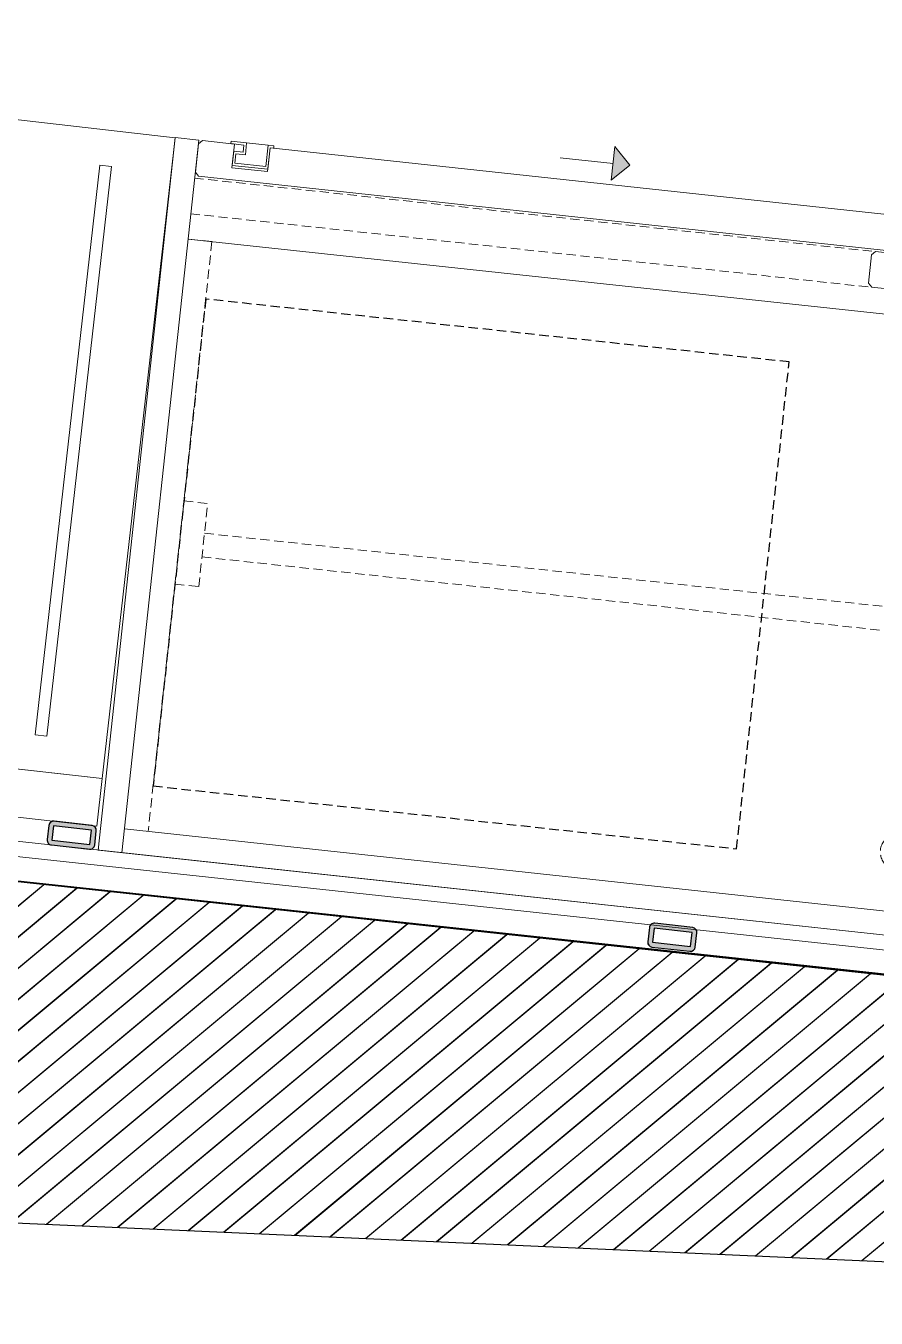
# Model space of a CAD drawing. Header units: millimetres. Extents: x 26282 to 30760, y 1404 to 4574.
# Drawn here: x 30175.1 to 30246.3, y 3691.7 to 3799.9 of the extents above; entities that cross this region are included whole.
import ezdxf

# ---------------------------------------------------------------- set-up
doc = ezdxf.new("R2010")
doc.units = ezdxf.units.MM
doc.header["$LTSCALE"] = 0.25
doc.linetypes.add('HIDDEN', pattern=[0.375, 0.25, -0.125])
doc.linetypes.add('HIDDEN2', pattern=[4.7624999999999975, 3.174999999999998, -1.587499999999999])
for name, color, linetype, lineweight in [('AB-DUV', 4, 'Continuous', 50), ('AB-KOL', 2, 'Continuous', 30), ('BRONZE (3RDF)', 30, 'Continuous', 15), ('FURNITURE (3RDF)', 43, 'Continuous', 20), ('GRİTON-tarama', 252, 'Continuous', 20), ('HIDDEN (3RDF)', 145, 'HIDDEN', 13), ('ID-ALCIPAN', 124, 'Continuous', 20), ('ID-BETONARME', 1, 'Continuous', 40), ('METAL PROFILE (3RDF)', 251, 'Continuous', 18), ('WOOD (3RDF)', 45, 'Continuous', 15)]:
    doc.layers.add(name, color=color, linetype=linetype, lineweight=lineweight)
for name, color, linetype in [('ACCESSORIES (3RDF)', 2, 'Continuous'), ('AYNA (3RDF)', 253, 'Continuous'), ('ID-PROFIL', 145, 'Continuous')]:
    doc.layers.add(name, color=color, linetype=linetype)

# ---------------------------------------------------------------- blocks, each defined once
blk = doc.blocks.new('BAVULLUK-05')
at = {"layer": 'BRONZE (3RDF)', "ltscale": 12.5}
for points in [[(3.000213631031473, 84.21008074366019), (51.00020446309114, 84.21005378993924), (51.00020446310029, 85.21005378993924), (3.000213631029668, 85.21008074365984)], [(3.00021363102424, 76.2100807436602), (51.0002044630839, 76.21005378993922), (51.00020446309306, 77.21005378993922), (3.000213631022436, 77.21008074365986)], [(3.000213631020681, 68.21008074366017), (51.00020446308786, 68.21005378993752), (51.00020446308583, 69.21005378993922), (3.000213631022516, 69.21008074366003)], [(3.000213631024426, 60.21008074366028), (51.00020446309163, 60.2100537899374), (51.00020446308976, 61.21005378993775), (3.000213631022417, 61.21008074366175)], [(3.000213631028198, 52.21008074366017), (51.00020446308807, 52.21005378993736), (51.00020446309353, 53.21005378993763), (3.000213631022728, 53.21008074365987)], [(3.000213631024638, 44.21008074366014), (51.00020446309184, 44.2100537899375), (51.00020446308977, 45.21005378993939), (3.000213631026502, 45.21008074365975)], [(3.000213631028179, 36.21008074366207), (51.0002044630846, 36.2100537899375), (51.00020446309011, 37.2100537899373), (3.000213631022915, 37.21008074365997)], [(3.000213631020979, 28.21008074366186), (51.00020446308834, 28.21005378993762), (51.00020446308286, 29.21005378993732), (3.000213631022842, 29.21008074366147)], [(3.000204463094803, 20.21008074366729), (51.00019529515915, 20.21005378993745), (51.00019529516114, 21.21005378993594), (3.000204463092948, 21.2100807436674)], [(2.999995712633921, 12.20415467586739), (50.99998654469827, 12.20412772213755), (50.99998654469664, 13.20412772213563), (2.999995712628451, 13.20415467586709)]]:
    blk.add_lwpolyline(points, close=True, dxfattribs=at)
at = {"layer": 'WOOD (3RDF)'}
for p, q in [((1.132430043e-07, 7.210053789938456), (0.000204463093444, 90.21005378993893)), ((54.00020446309351, 90.21005378993846), (0.000204463093444, 90.21005378993893)), ((54.00000011324303, 7.210053789938447), (54.00020446309351, 90.21005378993846)), ((54.00000011324303, 7.210053789938447), (1.132430043e-07, 7.210053789938456))]:
    blk.add_line(p, q, dxfattribs=at)
blk = doc.blocks.new('20x40 profil')
at = {"layer": 'METAL PROFILE (3RDF)'}
h = blk.add_hatch(color=256, dxfattribs=at)
edge = h.paths.add_edge_path()
edge.add_line((-1.600000000011276, 2), (1.599999999989448, 2))
edge.add_arc((1.599999999989448, 1.599999999998543), 0.3999999999978172, 359.999999999479, 449.9999999994789, ccw=False)
edge.add_line((1.999999999979991, 1.599999999998543), (1.999999999979991, 0.4000000000014552))
edge.add_arc((1.599999999989448, 0.3999999999941792), 0.3999999999978172, 270.0000000005211, 360.00000000052114, ccw=False)
edge.add_line((1.599999999989448, 0), (-1.600000000011276, -7e-16))
edge.add_arc((-1.600000000011276, 0.4000000000014552), 0.4000000000050933, 180.0000000005211, 270.0000000005211, ccw=False)
edge.add_line((-2.000000000020007, 0.4000000000014552), (-2.000000000020008, 1.599999999998543))
edge.add_arc((-1.600000000011276, 1.599999999991267), 0.4000000000050933, 89.99999999947897, 179.999999999479, ccw=False)
h.paths.add_polyline_path([(-1.600000000011276, 1.599999999998543), (1.599999999989448, 1.599999999998543), (1.599999999989448, 0.4000000000014552), (-1.600000000011276, 0.4000000000014552)], flags=16)
at = {"layer": 'ID-PROFIL'}
blk.add_lwpolyline([(1.599999999998543, 2), (-1.599999999998543, 2, 0.4142135623730951), (-1.999999999992724, 1.599999999998543), (-1.999999999992724, 0.4000000000014552, 0.4142135623730657), (-1.599999999998543, 0), (1.599999999998543, 0, 0.4142135623730951), (2.000000000007275, 0.4000000000014552), (2.000000000007275, 1.599999999998543, 0.4142135623731246)], format="xyb", close=True, dxfattribs=at)
blk.add_lwpolyline([(1.599999999998543, 1.599999999998543), (-1.599999999998543, 1.599999999998543), (-1.599999999998543, 0.4000000000014552), (1.599999999998543, 0.4000000000014552)], close=True, dxfattribs=at)
blk = doc.blocks.new('AYNA-07')
at = {"layer": 'METAL PROFILE (3RDF)'}
h = blk.add_hatch(color=256, dxfattribs=at)
edge = h.paths.add_edge_path()
edge.add_line((11.45755773091715, 78.85961997361818), (11.45755808315862, 82.0596199736153))
edge.add_arc((11.05755808315542, 82.05962001764509), 0.3999999999978172, -6.3063487471e-06, 89.99999369365118)
edge.add_line((11.05755812718985, 82.45962001763968), (9.857558127191092, 82.45962014973021))
edge.add_arc((9.857558083152954, 82.05962014973616), 0.3999999999978172, 89.9999936926091, 179.9999936926091)
edge.add_line((9.457558083157032, 82.0596201937663), (9.457557730915557, 78.85962019376917))
edge.add_arc((9.857557730915142, 78.85962014973897), 0.4000000000050933, 179.9999936926091, 269.9999936926091)
edge.add_line((9.85755768688959, 78.45962014973077), (11.05755768688835, 78.45962001764019))
edge.add_arc((11.05755773090661, 78.85962001764806), 0.4000000000050933, 269.9999936936513, 359.9999936936512)
h.paths.add_polyline_path([(11.0575577309139, 78.85962001764841), (11.05755808315542, 82.05962001764509), (9.85755808315667, 82.05962014973566), (9.857557730915142, 78.85962014973897)], flags=16)
h = blk.add_hatch(color=256, dxfattribs=at)
edge = h.paths.add_edge_path()
edge.add_line((11.45755257227658, 41.36304490486368), (11.45755292451805, 44.56304490486082))
edge.add_arc((11.05755292451842, 44.56304494889145), 0.3999999999978172, -6.3063487471e-06, 89.99999369365118)
edge.add_line((11.05755296855284, 44.96304494888604), (9.857552968554085, 44.96304508097661))
edge.add_arc((9.857552924515993, 44.56304508098207), 0.3999999999978172, 89.9999936926091, 179.9999936926091)
edge.add_line((9.457552924520053, 44.56304512501247), (9.457552572278574, 41.3630451250153))
edge.add_arc((9.857552572278184, 41.36304508098489), 0.4000000000050933, 179.9999936926091, 269.9999936926091)
edge.add_line((9.85755252824902, 40.96304508097627), (11.05755252824777, 40.9630449488857))
edge.add_arc((11.05755257226961, 41.3630449488944), 0.4000000000050933, 269.9999936936513, 359.9999936936512)
h.paths.add_polyline_path([(11.05755257227694, 41.36304494889432), (11.05755292451842, 44.56304494889145), (9.857552924519661, 44.56304508098203), (9.857552572278184, 41.36304508098489)], flags=16)
h = blk.add_hatch(color=256, dxfattribs=at)
edge = h.paths.add_edge_path()
edge.add_line((11.45754743663734, -0.1403804032277793), (11.45754778887884, 3.059619596769129))
edge.add_arc((11.05754778887559, 3.059619640799362), 0.3999999999978172, -6.3063487471e-06, 89.99999369365118)
edge.add_line((11.05754783291001, 3.459619640793937), (9.857547832911255, 3.459619772884509))
edge.add_arc((9.857547788873141, 3.059619772890203), 0.3999999999978172, 89.9999936926091, 179.9999936926091)
edge.add_line((9.45754778887722, 3.059619816920353), (9.457547436635718, -0.1403801830765565))
edge.add_arc((9.857547436638942, -0.1403802271065631), 0.4000000000050933, 179.9999936926091, 269.9999936926091)
edge.add_line((9.857547392606165, -0.5403802271155961), (11.05754739260492, -0.5403803592061694))
edge.add_arc((11.05754743662678, -0.1403803591976909), 0.4000000000050933, 269.9999936936513, 359.9999936936512)
h.paths.add_polyline_path([(11.05754743663411, -0.140380359197773), (11.05754778887559, 3.059619640799362), (9.857547788880447, 3.059619772890346), (9.857547436638942, -0.1403802271065631)], flags=16)
at = {"layer": 'AYNA (3RDF)', "elevation": -2.269337508675912}
blk.add_lwpolyline([(13.65755691837408, 70.45961973146883), (13.65754976424186, 11.45961951131711)], dxfattribs=at)
at = {"layer": 'WOOD (3RDF)'}
blk.add_line((13.45754976424207, 11.45961953333221, -2.269335162368299), (13.45755691837428, 70.45961975348392, -4.538668634701242), dxfattribs=at)
at = {"layer": 'WOOD (3RDF)', "ltscale": 0.25}
blk.add_line((15.45754844333159, -0.5403805296799797, -2.269332816060687), (11.45754725597593, -0.5403804036550603, -2.269337508675912), dxfattribs=at)
at = {"layer": 'WOOD (3RDF)'}
blk.add_lwpolyline([(11.45754725597714, -0.5403804032146402), (11.45755823292062, 82.45961997363172), (15.45755823291983, 82.45961953333249), (15.45755713852301, 72.45961953333226), (14.45755691837691, 70.4596196434084), (13.45755691837428, 70.45961975348392)], dxfattribs=at)
at = {"layer": 'WOOD (3RDF)', "color": 252, "elevation": -2.269337508675912}
for points in [[(15.45755713852301, 72.45961953333226), (15.45754954409291, 9.459619313181474)], [(14.45755691837691, 70.4596196434084), (14.45754976424468, 11.45961942325691)]]:
    blk.add_lwpolyline(points, dxfattribs=at)
at = {"layer": 'WOOD (3RDF)'}
for points, elevation in [([(13.45754976424207, 11.45961953333221), (14.45754976424468, 11.45961942325691)], -2.269335162368299), ([(15.45754844333525, -0.5403805296800207), (15.45754954409291, 9.459619313181474), (14.45754976424468, 11.45961942325691)], -2.269337507324901)]:
    blk.add_lwpolyline(points, dxfattribs=dict(at, elevation=elevation))
at = {"layer": 'METAL PROFILE (3RDF)', "color": 4, "xscale": -1, "rotation": 269.9999936931301}
for p in [(9.457557907035499, 80.45962019377475, -2.269335162368299), (9.45755274839854, 42.96304512502065), (9.45754761275566, 1.459619816929014)]:
    blk.add_blockref('20x40 profil', p, dxfattribs=at)
blk = doc.blocks.new('A$C758C6CDD')
at = {"layer": 'BRONZE (3RDF)', "color": 252}
blk.add_line((1.299996283340077, 1.1493534657e-06, 1.2328835499e-06), (3.09999628333935, 1.1493534657e-06, 1.2328835499e-06), dxfattribs=at)
at = {"layer": 'BRONZE (3RDF)', "elevation": 1.2328835499e-06}
blk.add_lwpolyline([(0.2999962833382597, 2.000001149353465), (0.2999962833382597, 0.8000011493527381), (1.09999628334117, 0.8000011493527381), (1.09999628334117, 0.2000011493541933), (-3.7166610127e-06, 0.2000011493541933), (-3.7166610127e-06, 1.1493534657e-06), (1.299996283340077, 1.1493534657e-06), (1.299996283340077, 1.000001149353465), (0.4999962833389874, 1.000001149353465), (0.4999962833389874, 1.800001149352737), (3.09999628333935, 1.800001149352737), (3.09999628333935, 1.1493534657e-06), (3.59999628333935, 1.1493534657e-06), (3.59999628333935, 0.2000011493541933), (3.299996283340078, 0.2000011493541933), (3.299996283341897, 2.000001149353465), (0.2999962833382597, 2.000001149353465)], dxfattribs=at)
at = {"layer": 'WOOD (3RDF)', "elevation": 1.2328835499e-06}
blk.add_lwpolyline([(3.299996283340078, 0.2000011493541933), (3.299996283340078, 2.20302425022919), (0.2999962833400786, 2.20302425022919), (0.2999962833400786, 0.2000011493541933)], dxfattribs=at)
blk = doc.blocks.new('A$C507954D5')
at = {"layer": 'WOOD (3RDF)'}
h = blk.add_hatch(color=256, dxfattribs=at)
h.dxf.hatch_style = 1
h.paths.add_polyline_path([(4.44457614809653, 2.828428551165644), (4.44457614809653, 1.4264185211e-06), (5.858789710469862, 1.414214988792081)])
for p, q in [((5.858789710469862, 1.414214988792081), (4.44457614809653, 2.828428551165644)), ((4.44457614809653, 2.828428551165644), (4.44457614809653, 1.4264185211e-06)), ((0, 1.414214988792081), (4.44457614809653, 1.414214988791854)), ((5.858789710469862, 1.414214988792081), (4.44457614809653, 1.4264185211e-06))]:
    blk.add_line(p, q, dxfattribs=at)
blk = doc.blocks.new('DOLAP-11')
at = {"layer": 'ACCESSORIES (3RDF)', "linetype": 'HIDDEN2', "elevation": 2.70738543e-06}
blk.add_lwpolyline([(-49.36000056450939, -44.55583230139835), (-0.2532313734773197, -44.83400789432379), (-0.0209820011004922, -3.83466570168639), (-49.12775119213256, -3.556490108753678), (-49.36000056450939, -44.55583230139835)], dxfattribs=at)
at = {"layer": 'HIDDEN (3RDF)', "color": 8, "linetype": 'HIDDEN', "ltscale": 12.5}
for p, q in [((-111.9979617636309, 0.6378079449295913, 3.144249908000001e-06), (-112.2736231830931, -49.03593701361386, 6.2707113476e-06)), ((-0.2805663668477791, -49.67360297140203, 2.9996334314e-06), (-7.276000000000001e-12, -9.095e-13)), ((-112.1128996781153, -20.19838830716071, 4.7181390345e-06), (-110.1129255485684, -20.20971949790237, 4.7182376965e-06)), ((-110.1129255485684, -20.20971949790237, 4.7182376965e-06), (-110.1525834905442, -27.20960724874931, 4.7184370643e-06)), ((-2.12123711062668, -20.82480969598965, 1.446861764e-06), (-2.160883833439584, -27.8246975103839, 1.4470611318e-06)), ((-0.1212629593683232, -20.8361370511675, 1.446763102e-06), (-2.12123711062668, -20.82480969598965, 1.446861764e-06)), ((-2.135396928701084, -23.32481804321378, 1.4468020607e-06), (-110.1270890993473, -22.70967942194785, 4.7183384681e-06)), ((-2.146724563641328, -25.32478596413057, 1.4468020607e-06), (-110.1384199397653, -24.70964732470747, 4.7183384681e-06)), ((-112.1527975282115, -27.19821741776196, 4.7183383888e-06), (-110.1525834905442, -27.20960724874931, 4.7184370643e-06)), ((-0.1606691251035954, -27.83596894701168, 1.4469624563e-06), (-2.160883833439584, -27.8246975103839, 1.4470611318e-06)), ((-112.2736231830931, -49.03593701361386, 0.0231160071491188), (-114.2735910949268, -49.02460777593751, 0.0231160071491188)), ((-0.2805663668477791, -49.67360297140203, 2.9996334314e-06), (1.719401554677459, -49.68493220913386, 2.9996334314e-06)), ((-55.29232874562513, -51.48597777241957, 9.4850851249e-06), (1.707152043483801, -51.81043405873606, 3.1051445732e-06)), ((-57.31048466611175, -54.67459678258, 9.6722325298e-06), (-114.3097403635911, -54.35002551797971, 6.3290754077e-06)), ((-55.30952669790713, -54.48592848402677, 9.4850851249e-06), (1.689599223602271, -54.81038424525832, 2.8733484818e-06)), ((-57.3276826183901, -57.67454749418902, 9.6722325298e-06), (-114.3207491657667, -57.35001128933254, 6.3762224894e-06))]:
    blk.add_line(p, q, dxfattribs=at)
at = {"layer": 'HIDDEN (3RDF)', "color": 8, "linetype": 'HIDDEN', "ltscale": 12.5, "elevation": 3.4852565056e-06}
for points in [[(-99.37121203037168, -20.31349265795871, -0.0641301967787795), (-94.75799020989143, -3.651186622524618, -1.080169608676142), (-92.10697323522982, -4.889395418667844, 0.1144626856018362), (-97.52451861421284, -19.99666587536831, 0.8211975367001523)], [(-87.62373675694833, -20.67651343768466, -0.0630855797837229), (-82.01054195217512, -4.021557959914388, -1.080169608676142), (-79.35952497752078, -5.259766756058525, 0.1119665604115024), (-85.77704334080771, -20.35968665506425, 0.8211975367001523)], [(-76.3863604310136, -20.44538117126285, -0.0641301967787795), (-71.77313861054063, -3.783075135832404, -1.080169608676142), (-69.12212163586082, -5.02128393197745, 0.1144626856018362), (-74.53966701485479, -20.12855438867155, 0.8211975367001523)], [(-68.5611336324364, -20.82043519754279, -0.0641301967787795), (-63.94791181200344, -4.158129162097794, -1.080169608676142), (-61.29689483730181, -5.396337958273762, 0.1144626856018362), (-66.71444021631761, -20.50360841491965, 0.8211975367001523)], [(-99.41781376061407, -27.86426325748563, 0.0661418428762437), (-95.00877003506685, -44.03734778509353, 1.080169608676142), (-92.34267167808866, -42.83195507978233, -0.118246054366552), (-97.5751716480154, -28.20385982452171, -0.8211975367001523)], [(-76.43296216124145, -27.99615177079431, 0.0661418428762437), (-72.02391843570877, -44.16923629840039, 1.080169608676142), (-69.35782007873057, -42.96384359308556, -0.118246054366552), (-74.59032004864275, -28.33574833782313, -0.8211975367001523)], [(-87.67033848719802, -28.22728403720886, 0.0661418428762437), (-83.26129476161805, -44.40036856483584, 0.8194480540042673), (-79.5952234203687, -43.20232641714937, -0.1154848267108662), (-85.82769637458111, -28.56688060423585, -0.8211975367001523)], [(-68.60773536269335, -28.37120579706334, 0.0661418428762437), (-64.19869163711701, -44.54429032468669, 1.080169608676142), (-61.53259328016065, -43.33889761936643, -0.118246054366552), (-66.76509325007282, -28.71080236410762, -0.8211975367001523)]]:
    blk.add_lwpolyline(points, format="xyb", dxfattribs=at)
for points in [[(-98.17021772615772, -19.87130193677967, -0.1443331121972049), (-97.20518757963146, -20.16228562748347, -0.1071766944172125), (-96.26149493700359, -21.12059470556596, -0.0778181789794801), (-95.69585092667693, -22.42612694232503, -0.0650164639122512), (-95.48615081099342, -24.11299952691843, -0.0650164639122725), (-95.71665618749832, -25.79715525799566, -0.0778181789794837), (-96.29837142160248, -27.09560624051392, -0.1071766944172539), (-97.25382067869941, -28.042194223769, -0.1443331121973828), (-98.22236895080643, -28.32124428483439, -0.1443331121973192), (-99.18739909738724, -28.03026059413241, -0.1071766944172444), (-100.1310917399714, -27.0719515160381, -0.0778181789793899), (-100.6967357503345, -25.76641927928357, -0.0650164639122361), (-100.9064358659525, -24.07954669470473, -0.0650164639122545), (-100.6759304894294, -22.39539096361841, -0.0778181789795089), (-100.0942152553798, -21.09693998108287, -0.1071766944171896), (-99.13876599831563, -20.15035199784325, -0.1443331121974607)], [(-86.86408978861073, -19.94963564627687, -0.1443331121972049), (-85.89905964203717, -20.24061933696794, -0.1071766944172125), (-84.95536699947114, -21.19892841508408, -0.0743308432763882), (-84.23972539339957, -22.50530993573193, -0.0650164639122512), (-84.03002527769785, -24.19218252028259, -0.0650164639122725), (-84.26053065423184, -25.87633825137073, -0.0743241733570909), (-84.99224348409189, -27.17393995002658, -0.1071766944172539), (-85.94769274108694, -28.12052793327075, -0.1443331121973828), (-86.91624101324487, -28.39957799431159, -0.1443331121973192), (-87.8812711597966, -28.10859430361507, -0.1071766944172444), (-88.82496380235897, -27.15028522552803, -0.0778181789793899), (-89.39060781278748, -25.84475298875896, -0.0650164639122361), (-89.6003079284128, -24.1578804042074, -0.0650164639122545), (-89.36980255187882, -22.4737246731047, -0.0778181789795089), (-88.78808731779645, -21.17527369058462, -0.1071766944171896), (-87.83263806075406, -20.22868570730953, -0.1443331121974607)], [(-75.18536612680326, -20.00319045008382, -0.1443331121972049), (-74.22033598028065, -20.29417414079489, -0.1071766944172125), (-73.27664333764915, -21.25248321887011, -0.0778181789794801), (-72.71099932731885, -22.55801545563099, -0.0650164639122512), (-72.50129921162444, -24.24488804021985, -0.0650164639122725), (-72.73180458814386, -25.92904377129889, -0.0778181789794837), (-73.31351982225533, -27.22749475381807, -0.1071766944172539), (-74.26896907932678, -28.17408273707496, -0.1443331121973828), (-75.23751735144833, -28.45313279813763, -0.1443331121973192), (-76.20254749802189, -28.16214910744293, -0.1071766944172444), (-77.14624014059879, -27.20384002934316, -0.0778181789793899), (-77.71188415098369, -25.89830779258773, -0.0650164639122361), (-77.92158426661263, -24.21143520801434, -0.0650164639122545), (-77.69107889008228, -22.5272794769262, -0.0778181789795089), (-77.10936365599991, -21.22882849438793, -0.1071766944171896), (-76.15391439895393, -20.28224051114648, -0.1443331121974607)], [(-67.80148666414243, -20.09355740612773, -0.1443331121972049), (-66.8364565175325, -20.38454109682607, -0.1071766944172125), (-65.89276387497011, -21.34285017492402, -0.0743308432763882), (-65.17712226890579, -22.64923169556187, -0.0650164639122512), (-64.96742215322591, -24.33610428015891, -0.0650164639122725), (-65.19792752972714, -26.02026001122522, -0.0743241733570909), (-65.92964035960175, -27.31786170988926, -0.1071766944172539), (-66.88508961662956, -28.26444969308978, -0.1443331121973828), (-67.85363788875839, -28.54349975417881, -0.1443331121973192), (-68.81866803529921, -28.25251606347047, -0.1071766944172444), (-69.76236067790887, -27.29420698536614, -0.0778181789793899), (-70.32800468829372, -25.98867474862618, -0.0650164639122361), (-70.53770480395178, -24.30180216406552, -0.0650164639122545), (-70.30719942740689, -22.61764643296647, -0.0778181789795089), (-69.72548419332088, -21.3191954504382, -0.1071766944171896), (-68.77003493624578, -20.37260746718585, -0.1443331121974607)]]:
    blk.add_lwpolyline(points, format="xyb", close=True, dxfattribs=at)
at = {"layer": 'WOOD (3RDF)'}
for p, q in [((-115.9866843693453, 2.660434989338681, 3.2106557153e-06), (-116.3265617638608, -57.33864900745993, 3.2106557153e-06)), ((-115.9866843693453, 2.660434989338681, 3.257802797e-06), (4.01134695843575, 1.977308972558603, 3.257802797e-06)), ((-113.9867164575116, 2.64910575165868, 3.2106557153e-06), (-114.3265938520271, -57.3499782451363, 3.2106557153e-06)), ((1.671421214363363, -58.01033112886579, 3.1051445732e-06), (2.011382461485482, 1.9892392281954, -6.04222009e-08)), ((3.671491649929522, -58.02166094730363, 3.2106557153e-06), (4.011349205353326, 1.977705649414019, -6.04222009e-08)), ((-113.9980456951853, 0.6491378398250163, 3.257802797e-06), (2.000047115259803, -0.0113296863428332, 3.257802797e-06)), ((-105.2738899304386, -49.07558851373233, 6.2993810435e-06), (-104.997981925997, 0.5981550910764784, 3.1997841759e-06)), ((-114.2735910949304, -49.02460777593751, 6.2707113476e-06), (1.719401554677459, -49.68493220913386, 2.9996334314e-06)), ((-118.303831938294, -53.32726996685323, 3.2106557153e-06), (-116.3038642452011, -53.3386378196792, 3.2106557153e-06)), ((-118.3151997911263, -55.32723765956871, 3.2106557153e-06), (-116.3152320980298, -55.33860551240104, 3.2106557153e-06)), ((-114.3207491661378, -57.35001135358652, 6.3762224894e-06), (-116.3265657875818, -57.338648984668, 6.3762224894e-06))]:
    blk.add_line(p, q, dxfattribs=at)
at = {"layer": 'WOOD (3RDF)', "ltscale": 0.25}
blk.add_line((4.011349205353326, 1.977705649414019, -6.04222009e-08), (4.010217769970041, 1.777970320254098, 1.34978425e-08), dxfattribs=at)
at = {"layer": 'WOOD (3RDF)'}
for points, elevation in [([(-108.5085600780257, -54.18287565587798), (-55.60952188468582, -54.484229098377), (-55.30780690268148, -54.18593341355972), (-55.29404854085078, -51.7859728428839), (-55.59232393240018, -51.48427838676344), (-113.9914779729079, -51.15176729826271), (-114.2931725453345, -51.45006309938344), (-114.3067676305472, -53.8500245935911), (-114.0084718294238, -54.15171916601774), (-111.3085151211489, -54.16701417030616)], 3.257802797e-06), ([(-1.328528717207517, -57.9933533759231), (1.371427990703522, -58.00864309269853), (1.673122563130164, -57.71034729157782), (1.686717648346529, -55.31038579737378), (1.388421847215794, -55.0086912249435), (-57.01050988927818, -54.67629611686789), (-57.31222487127889, -54.97459180168971), (-57.32598323310593, -57.37455237236465), (-57.02770784155655, -57.67624682848055), (-4.32848061488039, -57.9763648017224)], 3.257802797e-06), ([(1.67140042180108, -58.01033101108169), (3.671470501223665, -58.02166082750955)], 3.1051445732e-06)]:
    blk.add_lwpolyline(points, dxfattribs=dict(at, elevation=elevation))
at = {"rotation": 359.6754395122451}
blk.add_blockref('A$C758C6CDD', (-111.6096395519162, -54.36531274605385, 5.0961918578e-06), dxfattribs=at)
at = {"xscale": -1, "rotation": 359.6754395122452}
blk.add_blockref('A$C758C6CDD', (-1.029670177311345, -58.19505068103627, 1.6240345837e-06), dxfattribs=at)
at = {"layer": 'WOOD (3RDF)', "rotation": 359.6754395122451}
blk.add_blockref('A$C507954D5', (-90.44049174617979, -57.33810704749249, 4.9561915346e-06), dxfattribs=at)
at = {"layer": 'WOOD (3RDF)', "extrusion": (0, 0, -1), "zscale": -0.9999999999999998, "rotation": 0.3245604877548315}
blk.add_blockref('A$C507954D5', (28.57662178946703, -61.04005093930027, -1.9597133322e-06), dxfattribs=at)
blk = doc.blocks.new('A$C187D15ED')
at = {"layer": 'GRİTON-tarama'}
h = blk.add_hatch(dxfattribs=at)
h.set_pattern_fill('JIS_LC_20', color=256, scale=0.1, angle=1074.783254693931, style=0)
h.set_pattern_definition([(39.78325469393129, (8640.611227192032, -240344.5624908119), (-1.279770266101024, 1.536941139407657), []), (39.78325469393129, (8640.65106150699, -240344.5661277574), (-1.279770266101024, 1.536941139407657), [])])
h.paths.add_polyline_path([(10548.72976077162, 3529.148720836771), (10545.09718672734, 3497.254673962649), (10782.65490708023, 3486.658760143136), (10779.53353217046, 3504.240824493169)])
at = {"layer": 'ID-PROFIL'}
h = blk.add_hatch(color=256, dxfattribs=at)
edge = h.paths.add_edge_path()
edge.add_line((10660.27826291582, 3517.370859123609), (10657.09870815597, 3517.732012178566))
edge.add_arc((10657.14385228784, 3518.129456523551), 0.3999999999978171, 173.5197725257406, 263.5197725257406, ccw=False)
edge.add_line((10656.74640794286, 3518.174600655424), (10656.88184033847, 3519.366933690366))
edge.add_arc((10657.27928468345, 3519.321789558498), 0.3999999999978171, 83.51977252678267, 173.5197725267828, ccw=False)
edge.add_line((10657.32442881531, 3519.719233903473), (10660.50398357516, 3519.358080848517))
edge.add_arc((10660.45883944329, 3518.960636503539), 0.4000000000050931, -6.480227473217212, 83.51977252678267, ccw=False)
edge.add_line((10660.85628378828, 3518.915492371667), (10660.72085139268, 3517.723159336725))
edge.add_arc((10660.32340704769, 3517.768303468604), 0.4000000000050931, -96.48022747425932, -6.480227474259323, ccw=False)
h.paths.add_polyline_path([(10660.32340704768, 3517.768303468594), (10657.14385228784, 3518.129456523551), (10657.27928468345, 3519.321789558492), (10660.45883944329, 3518.960636503539)], flags=16)
at = {"layer": 'AB-KOL'}
blk.add_lwpolyline([(10548.72976077162, 3529.148720836771), (10544.98725065198, 3497.261837912601), (10782.65490708023, 3486.658760143136), (10779.53353217046, 3504.240824493169)], close=True, dxfattribs=at)
at = {"layer": 'ID-ALCIPAN', "ltscale": 0.25}
for p, q in [((10747.52249006574, 3511.086607855619, 1.38812197e-08), (10528.00790736833, 3534.773332460473, 1.38812197e-08)), ((10749.04440793553, 3509.665046883031, 1.38812197e-08), (10529.10940438714, 3533.38989225616, 1.38812197e-08))]:
    blk.add_line(p, q, dxfattribs=at)
at = {"layer": 'ID-BETONARME'}
for p, q in [((10722.45860008898, 3510.519030290022, 1.38812197e-08), (10548.73085689938, 3529.14859633195, 1.38812197e-08)), ((10722.45860008897, 3510.519030290022, 1.38812197e-08), (10548.73085689939, 3529.14859633195, 1.38812197e-08))]:
    blk.add_line(p, q, dxfattribs=at)
at = {"layer": 'FURNITURE (3RDF)', "ltscale": 0.2, "xscale": -1}
for name, p, rotation in [('BAVULLUK-05', (10521.46477059689, 3542.012377039299, 3.2849591811e-06), 263.5226210286727), ('AYNA-07', (10527.42198515861, 3525.779170051599, 3.2849591811e-06), 263.5227524675484)]:
    blk.add_blockref(name, p, dxfattribs=dict(at, rotation=rotation))
at = {"layer": 'FURNITURE (3RDF)', "ltscale": 0.2, "rotation": 174.1658875239891}
blk.add_blockref('DOLAP-11', (10614.9461804782, 3527.403784388329, 7.46834701e-08), dxfattribs=at)
at = {"layer": 'ID-PROFIL', "color": 4, "rotation": 173.5197725262616}
blk.add_blockref('20x40 profil', (10658.91420619524, 3519.538657375998, 1.38812197e-08), dxfattribs=at)

msp = doc.modelspace()

# ---------------------------------------------------------------- block references
at = {"layer": 'AB-DUV', "ltscale": 100}
msp.add_blockref('A$C187D15ED', (19570.42390626811, 205.0275163953916, 5.126401409773051), dxfattribs=at)

# ---------------------------------------------------------------- next in the draw order: hatches: boundary and pattern name
at = {"layer": 'METAL PROFILE (3RDF)'}
h = msp.add_hatch(color=256, dxfattribs=at)
edge = h.paths.add_edge_path()
edge.add_line((30177.49464087219, 3733.295060075277), (30180.67421445097, 3732.934072738766))
edge.add_arc((30180.62909103391, 3732.536626041413), 0.3999999999978172, 353.52275877389724, 443.5227587738972, ccw=False)
edge.add_line((30181.02653773125, 3732.491502624356), (30180.89116748006, 3731.299162532314))
edge.add_arc((30180.49372078271, 3731.34428594937), 0.3999999999978172, 263.52275877493935, 353.52275877493935, ccw=False)
edge.add_line((30180.44859736565, 3730.946839252025), (30177.26902378687, 3731.307826588536))
edge.add_arc((30177.31414720393, 3731.705273285884), 0.4000000000050933, 173.5227587749395, 263.52275877493935, ccw=False)
edge.add_line((30176.91670050659, 3731.750396702953), (30177.05207075778, 3732.942736794996))
edge.add_arc((30177.44951745513, 3732.897613377917), 0.4000000000050933, 83.52275877389712, 173.5227587738972, ccw=False)
h.paths.add_polyline_path([(30177.44951745513, 3732.897613377924), (30180.62909103391, 3732.536626041413), (30180.49372078271, 3731.344285949374), (30177.31414720393, 3731.705273285884)], flags=16)
h = msp.add_hatch(color=256, dxfattribs=at)
edge = h.paths.add_edge_path()
edge.add_line((30177.49464087219, 3733.295060075277), (30180.67421445097, 3732.934072738764))
edge.add_arc((30180.6290910339, 3732.536626041413), 0.3999999999978172, 353.52275877389724, 443.5227587738972, ccw=False)
edge.add_line((30181.02653773123, 3732.491502624353), (30180.89116748005, 3731.299162532313))
edge.add_arc((30180.49372078271, 3731.344285949368), 0.3999999999978172, 263.52275877493935, 353.5227587749394, ccw=False)
edge.add_line((30180.44859736565, 3730.946839252025), (30177.26902378687, 3731.307826588536))
edge.add_arc((30177.31414720393, 3731.705273285885), 0.4000000000050933, 173.5227587749395, 263.52275877493935, ccw=False)
edge.add_line((30176.91670050659, 3731.750396702949), (30177.05207075777, 3732.942736794988))
edge.add_arc((30177.44951745512, 3732.897613377917), 0.4000000000050933, 83.52275877389712, 173.5227587738972, ccw=False)
h.paths.add_polyline_path([(30177.44951745513, 3732.897613377924), (30180.6290910339, 3732.536626041413), (30180.49372078271, 3731.344285949374), (30177.31414720393, 3731.705273285885)], flags=16)
h = msp.add_hatch(color=256, dxfattribs=at)
edge = h.paths.add_edge_path()
edge.add_line((30230.70216918394, 3722.398375519005), (30227.52261442409, 3722.759528573961))
edge.add_arc((30227.56775855596, 3723.156972918942), 0.3999999999978172, 533.5197725257406, 623.5197725257406, ccw=False)
edge.add_line((30227.17031421099, 3723.202117050811), (30227.3057466066, 3724.394450085752))
edge.add_arc((30227.70319095157, 3724.34930595389), 0.3999999999978172, 443.5197725267827, 533.5197725267827, ccw=False)
edge.add_line((30227.74833508344, 3724.746750298867), (30230.92788984329, 3724.38559724391))
edge.add_arc((30230.88274571142, 3723.988152898926), 0.4000000000050933, 353.5197725267827, 443.5197725267827, ccw=False)
edge.add_line((30231.28019005641, 3723.943008767055), (30231.1447576608, 3722.750675732113))
edge.add_arc((30230.74731331581, 3722.79581986399), 0.4000000000050933, 263.5197725257405, 353.5197725257405, ccw=False)
h.paths.add_polyline_path([(30230.74731331581, 3722.795819863983), (30227.56775855596, 3723.156972918942), (30227.70319095157, 3724.349305953882), (30230.88274571142, 3723.988152898926)], flags=16)
at = {"layer": 'WOOD (3RDF)'}
h = msp.add_hatch(color=256, dxfattribs=at)
h.dxf.hatch_style = 1
h.paths.add_polyline_path([(30224.1188127593, 3786.961484109764), (30224.42225279564, 3789.773587262984), (30225.67658435408, 3788.215815668203)])

# ---------------------------------------------------------------- next in the draw order: linework, layer by layer
at = {"layer": 'ACCESSORIES (3RDF)', "linetype": 'HIDDEN2', "elevation": 5.126404191841952}
msp.add_lwpolyline([(30239.00345883774, 3771.738974918693), (30190.17932089405, 3777.007344315073), (30185.78074849277, 3736.243971529804), (30234.60488643646, 3730.975602133418), (30239.00345883774, 3771.738974918693)], dxfattribs=at)
at = {"layer": 'BRONZE (3RDF)', "color": 252}
msp.add_line((30193.6023627753, 3790.080790195624, 5.126404341374656), (30195.39197426343, 3789.887682138983, 5.126404341374656), dxfattribs=at)
at = {"layer": 'BRONZE (3RDF)', "elevation": 5.126404341374656}
msp.add_lwpolyline([(30192.3935696634, 3788.199615240276), (30192.52230836782, 3789.392689565701), (30193.31769125144, 3789.306863762748), (30193.38206060366, 3789.903400925458), (30192.28840913868, 3790.021411404517), (30192.30986558942, 3790.220257125421), (30193.6023627753, 3790.080790195624), (30193.49508052161, 3789.086561591105), (30192.69969763799, 3789.172387394057), (30192.61387183504, 3788.377004510443), (30195.19886620679, 3788.098070650851), (30195.39197426343, 3789.887682138983), (30195.88908856569, 3789.834041012139), (30195.86763211495, 3789.635195291234), (30195.5693635336, 3789.667379967341), (30195.37625547696, 3787.877768479208), (30192.3935696634, 3788.199615240276)], dxfattribs=at)
at = {"layer": 'BRONZE (3RDF)', "ltscale": 12.5, "elevation": 5.126404694732233}
msp.add_lwpolyline([(30175.89965710813, 3740.521137474033), (30181.31455400085, 3788.214722069027), (30182.30817047301, 3788.101911137605), (30176.89327358029, 3740.4083265426)], close=True, dxfattribs=at)
at = {"layer": 'HIDDEN (3RDF)', "color": 8, "linetype": 'HIDDEN', "ltscale": 12.5}
for p, q in [((30245.93154904194, 3781.01287579862, 5.126410969541644), (30189.26063820078, 3787.129532711538, 5.126404357805004)), ((30245.60949935977, 3778.030211881272, 5.126410969541644), (30188.93823554246, 3784.146905388352, 5.126404589601095)), ((30190.69845239709, 3781.81909349749, 5.126404484089952), (30185.37008674632, 3732.43130078372, 5.126401484456522)), ((30190.69845239709, 3781.81909349749, 5.126404484089952), (30188.70999517842, 3782.033658005907, 5.126404484089952)), ((30188.35941111436, 3760.106757809926, 5.126402931418979), (30190.34811971697, 3759.892225717686, 5.126402931517654)), ((30189.59714950865, 3752.932624793572, 5.126402931318286), (30190.34811971697, 3759.892225717686, 5.126402931517654)), ((30190.07992126232, 3757.406702068045, 5.126402931258581), (30297.44973120767, 3745.817544287971, 5.126406202794988)), ((30189.86535834844, 3755.418244687057, 5.126402931258581), (30297.23516510677, 3743.82908725088, 5.126406202794988)), ((30187.60868590117, 3753.14718806243, 5.126402931219625), (30189.59714950865, 3752.932624793572, 5.126402931318286))]:
    msp.add_line(p, q, dxfattribs=at)
at = {"layer": 'ID-PROFIL'}
for points, elevation in [([(30180.67421445098, 3732.934072738762), (30177.4946408722, 3733.295060075272, 0.4142135623730951), (30177.05207075779, 3732.942736794987), (30176.9167005066, 3731.750396702946, 0.4142135623730657), (30177.26902378688, 3731.307826588536), (30180.44859736566, 3730.946839252025, 0.4142135623730951), (30180.89116748008, 3731.299162532309), (30181.02653773127, 3732.491502624349, 0.4142135623731246)], 2.857069532363933), ([(30227.52261442408, 3722.759528573961), (30230.70216918393, 3722.398375519005, 0.4142135623730951), (30231.14475766079, 3722.750675732117), (30231.28019005638, 3723.943008767058, 0.4142135623730657), (30230.92788984328, 3724.38559724391), (30227.74833508343, 3724.746750298867, 0.4142135623730951), (30227.30574660656, 3724.394450085756), (30227.17031421096, 3723.202117050814, 0.4142135623731246)], 5.126401423654271)]:
    msp.add_lwpolyline(points, format="xyb", close=True, dxfattribs=dict(at, elevation=elevation))
for points, elevation in [([(30180.62909103391, 3732.536626041413), (30177.44951745513, 3732.897613377921), (30177.31414720393, 3731.705273285884), (30180.49372078272, 3731.344285949374)], 2.857069532363933), ([(30227.56775855595, 3723.156972918943), (30230.7473133158, 3722.795819863986), (30230.88274571141, 3723.988152898928), (30227.70319095156, 3724.349305953884)], 5.126401423654271)]:
    msp.add_lwpolyline(points, close=True, dxfattribs=dict(at, elevation=elevation))
at = {"layer": 'WOOD (3RDF)'}
for p, q in [((30105.14449538583, 3799.881810160213, 5.126404694732233), (30187.6146856281, 3790.518705896933, 5.126404694732233)), ((30187.61543305303, 3790.525632779038, 5.126404695112237), (30181.1784838382, 3730.871586981867, 5.12640142403432)), ((30187.6146856281, 3790.518705896933, 5.126404694732233), (30181.5228953309, 3736.863416400231, 5.126404694732233)), ((30189.60399219574, 3790.311057272511, 5.126404589601095), (30183.16691911433, 3730.656819310517, 5.12640142403432)), ((30224.1188127593, 3786.961484109764, 5.126403444169854), (30224.42225279564, 3789.773587262984, 5.126403444169854)), ((30225.67658435408, 3788.215815668203, 5.126403444169854), (30224.42225279564, 3789.773587262984, 5.126403444169854)), ((30219.85160803608, 3788.844359832236, 5.126403444169854), (30224.27053277747, 3788.367535686374, 5.126403444169854)), ((30225.67658435408, 3788.215815668203, 5.126403444169854), (30224.1188127593, 3786.961484109764, 5.126403444169854)), ((30304.03506553378, 3769.586227760996, 5.126407755167869), (30188.70999517842, 3782.033658005907, 5.126404484089952)), ((30099.05270508864, 3746.22652066351, 5.126404694732233), (30181.5228953309, 3736.863416400231, 5.126404694732233)), ((30298.71168034373, 3720.197782767402, 5.126404742259316), (30183.3815507897, 3732.645873788358, 5.126404742259316)), ((30300.48557304539, 3717.994761050984, 5.126404742259316), (30181.17852639512, 3730.871981375685, 5.126404742259316))]:
    msp.add_line(p, q, dxfattribs=at)
at = {"layer": 'WOOD (3RDF)', "ltscale": 0.25}
msp.add_line((30181.1784838382, 3730.871586981867, 5.12640142403432), (30181.19991223101, 3731.070172746317, 5.126401497954365), dxfattribs=at)
at = {"layer": 'WOOD (3RDF)'}
for points, elevation in [([(30189.60401286864, 3790.311055041801), (30187.61545408002, 3790.525630510127)], 5.126404589601095), ([(30192.58667772005, 3789.989226728412), (30189.9022599778, 3790.27888408665), (30189.57180672034, 3790.012800181406), (30189.31432931148, 3787.626651530559), (30189.58041321674, 3787.296198273091), (30247.6430723677, 3781.02935482597), (30247.9735459172, 3781.295436540915), (30248.23118566308, 3783.681567676175), (30247.96512204987, 3784.012018743323), (30195.5693641003, 3789.667385219259)], 5.126404742259316), ([(30195.5693635336, 3789.667379967341), (30195.35447470115, 3787.67591710494), (30192.37178888759, 3787.997763866009), (30192.58667772005, 3789.989226728408)], 5.126404341374656), ([(30298.82422600815, 3775.303785070305), (30246.2298176233, 3780.980691122514), (30245.8993440738, 3780.714609407575), (30245.64170432791, 3778.328478272313), (30245.90776794112, 3777.998027205161), (30303.97063645539, 3771.731045781457), (30304.30108971286, 3771.997129686702), (30304.55856712171, 3774.383278337552), (30304.29248321647, 3774.713731595013), (30301.60806601133, 3775.003394213412)], 5.126404742259316), ([(30098.60147087857, 3742.252056681068), (30181.07166116026, 3732.888949426756), (30181.5228953309, 3736.863416400231), (30171.58672789793, 3737.991501833143), (30169.48668586853, 3737.223502175098), (30169.37387732587, 3736.229885431726)], 5.126404694732233)]:
    msp.add_lwpolyline(points, dxfattribs=dict(at, elevation=elevation))

doc.saveas('drawing.dxf')
